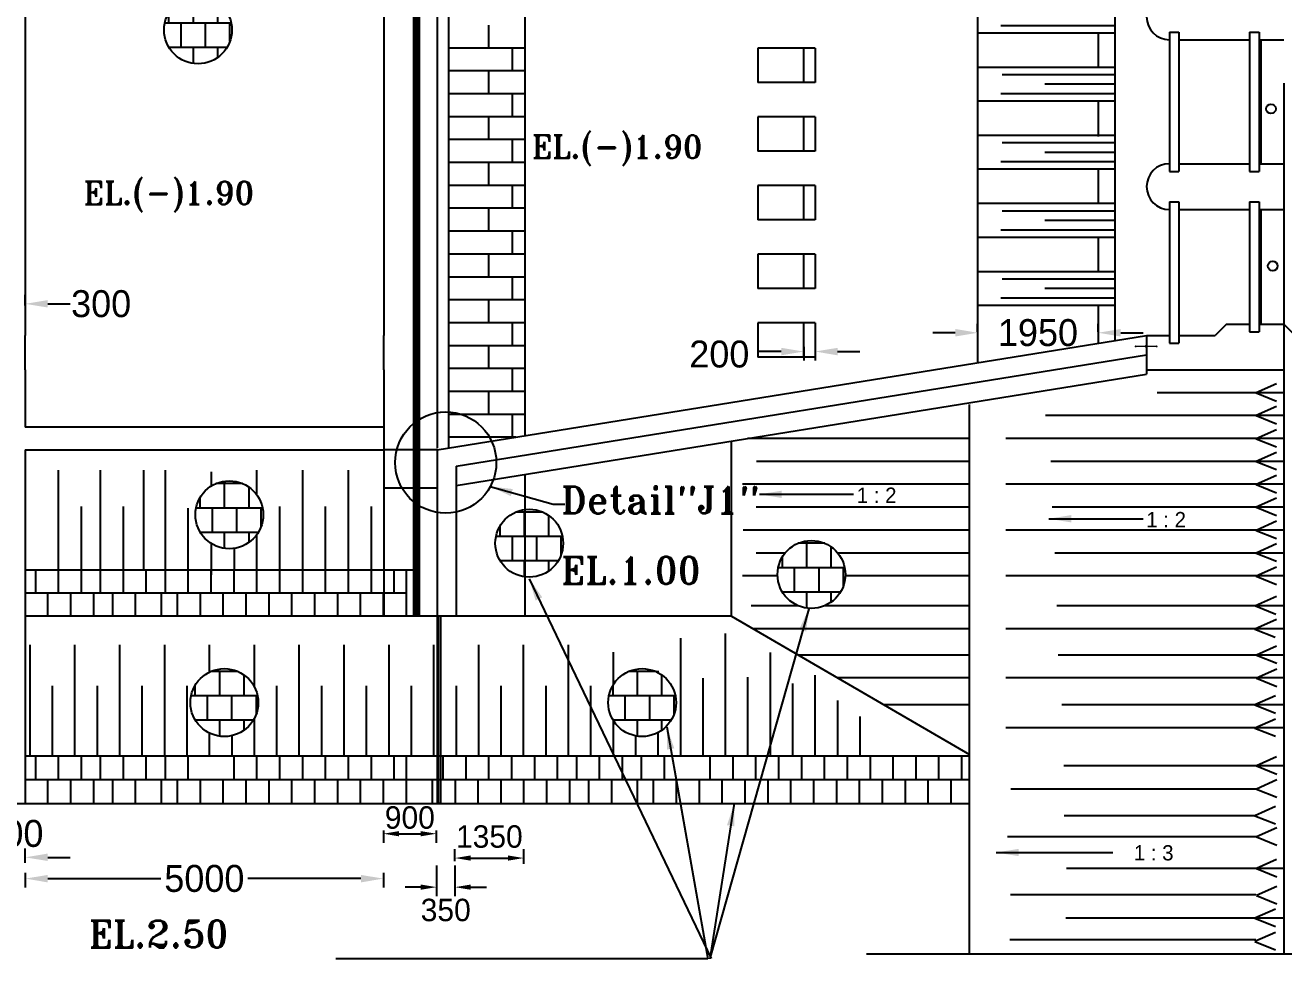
# Model space of a CAD drawing. Extents: x -377620 to 406987, y -326460 to -226264.
# Drawn here: x -94843 to -80816, y -253946 to -243549 of the extents above; entities that cross this region are included whole.
import ezdxf

# ---------------------------------------------------------------- set-up
doc = ezdxf.new("R2010")
doc.units = 0
doc.header["$LTSCALE"] = 300
doc.header["$MEASUREMENT"] = 0
doc.layers.get('0').update_dxf_attribs({"linetype": 'CONTINUOUS'})
doc.layers.get('DEFPOINTS').update_dxf_attribs({"linetype": 'CONTINUOUS'})
doc.layers.add('LINE', color=7, linetype='CONTINUOUS')
doc.styles.add('BIG', font='ROMANT.SHX')
doc.dimstyles.new('3', dxfattribs={"dimtxt": 225, "dimasz": 350, "dimexe": 100, "dimexo": 25, "dimgap": 9, "dimtad": 0, "dimdec": 0, "dimzin": 0, "dimdsep": 46, "dimtxsty": 'Standard', "dimcen": 0, "dimclrd": 5, "dimclre": 6, "dimclrt": 256, "dimadec": 0, "dimazin": 0, "dimtfac": 1, "dimtdec": 0, "dimtofl": 0, "dimtmove": 2, "dimatfit": 3, "dimfxl": 1, "dimtolj": 1, "dimtzin": 0, "dimarcsym": 0})

# ---------------------------------------------------------------- blocks, each defined once
blk = doc.blocks.new('*D447')
at = {"layer": 'DEFPOINTS', "color": 0}
for p in [(-84228, -246974), (-84228, -246990), (-82884, -246990)]:
    blk.add_point(p, dxfattribs=at)
at = {"layer": 'LINE', "color": 7, "lineweight": -2}
for p, q in [((-84478, -246974), (-84728, -246974)), ((-84228, -246965), (-84228, -246874)), ((-82884, -246965), (-82884, -246874)), ((-82634, -246974), (-82384, -246974))]:
    blk.add_line(p, q, dxfattribs=at)
at = {"layer": 'LINE', "color": 7}
for points in [[(-84478, -246932), (-84478, -247016), (-84228, -246974)], [(-82634, -246932), (-82634, -247016), (-82884, -246974)]]:
    blk.add_solid(points, dxfattribs=at)
at = {"layer": 'LINE', "color": 7, "insert": (-83556, -246974), "char_height": 300, "attachment_point": 5}
blk.add_mtext('\\A1;1950', dxfattribs=at)
blk = doc.blocks.new('*X411')
at = {"color": 0}
for p, q in [((19840, 640), (19840, 912)), ((19924, 960), (20274, 960)), ((20000, 960), (20000, 985)), ((20160, 640), (20160, 960)), ((20480, 640), (20480, 781)), ((19664, 640), (20535, 640)), ((19680, 403), (19680, 640)), ((20000, 320), (20000, 640)), ((20320, 320), (20320, 640)), ((19720, 320), (20479, 320)), ((19840, 190), (19840, 320)), ((20160, 111), (20160, 320))]:
    blk.add_line(p, q, dxfattribs=at)
blk = doc.blocks.new('*D464')
at = {"layer": 'DEFPOINTS', "color": 0}
for p in [(-90053, -252883), (-89287, -252824), (-89287, -252912)]:
    blk.add_point(p, dxfattribs=at)
at = {"layer": 'LINE', "color": 7, "lineweight": -2}
for p, q in [((-90053, -252858), (-90053, -252724)), ((-89287, -252887), (-89287, -252724)), ((-89878, -252824), (-89462, -252824))]:
    blk.add_line(p, q, dxfattribs=at)
at = {"layer": 'LINE', "color": 7}
for points in [[(-89878, -252795), (-89878, -252853), (-90053, -252824)], [(-89462, -252795), (-89462, -252853), (-89287, -252824)]]:
    blk.add_solid(points, dxfattribs=at)
at = {"layer": 'LINE', "color": 7, "insert": (-89670, -252586), "char_height": 250, "attachment_point": 5}
blk.add_mtext('\\A1;1350', dxfattribs=at)
blk = doc.blocks.new('*D465')
at = {"layer": 'DEFPOINTS', "color": 0}
for p in [(-90259, -252883), (-90053, -252883), (-90053, -253148)]:
    blk.add_point(p, dxfattribs=at)
at = {"layer": 'LINE', "color": 7, "lineweight": -2}
for p, q in [((-90259, -252908), (-90259, -253248)), ((-90053, -252908), (-90053, -253248)), ((-90434, -253148), (-90609, -253148)), ((-89878, -253148), (-89703, -253148))]:
    blk.add_line(p, q, dxfattribs=at)
at = {"layer": 'LINE', "color": 7}
for points in [[(-90434, -253119), (-90434, -253177), (-90259, -253148)], [(-89878, -253119), (-89878, -253177), (-90053, -253148)]]:
    blk.add_solid(points, dxfattribs=at)
at = {"layer": 'LINE', "color": 7, "insert": (-90156, -253404), "char_height": 250, "attachment_point": 5}
blk.add_mtext('\\A1;350', dxfattribs=at)
blk = doc.blocks.new('*D466')
at = {"layer": 'DEFPOINTS', "color": 0}
for p in [(-90851, -252494), (-90261, -252494), (-90261, -252553)]:
    blk.add_point(p, dxfattribs=at)
at = {"layer": 'LINE', "color": 7, "lineweight": -2}
for p, q in [((-90851, -252519), (-90851, -252653)), ((-90676, -252553), (-90436, -252553)), ((-90261, -252519), (-90261, -252653))]:
    blk.add_line(p, q, dxfattribs=at)
at = {"layer": 'LINE', "color": 7}
for points in [[(-90676, -252524), (-90676, -252582), (-90851, -252553)], [(-90436, -252524), (-90436, -252582), (-90261, -252553)]]:
    blk.add_solid(points, dxfattribs=at)
at = {"layer": 'LINE', "color": 7, "insert": (-90556, -252374), "char_height": 250, "attachment_point": 5}
blk.add_mtext('\\A1;900', dxfattribs=at)
blk = doc.blocks.new('*D467')
at = {"layer": 'DEFPOINTS', "color": 0}
for p in [(-94841, -252965), (-90851, -252965), (-90851, -253053)]:
    blk.add_point(p, dxfattribs=at)
at = {"layer": 'LINE', "color": 7, "lineweight": -2}
for p, q in [((-94841, -252990), (-94841, -253153)), ((-90851, -252990), (-90851, -253153)), ((-94591, -253053), (-93330, -253053)), ((-91101, -253053), (-92362, -253053))]:
    blk.add_line(p, q, dxfattribs=at)
at = {"layer": 'LINE', "color": 7}
for points in [[(-94591, -253012), (-94591, -253095), (-94841, -253053)], [(-91101, -253012), (-91101, -253095), (-90851, -253053)]]:
    blk.add_solid(points, dxfattribs=at)
at = {"layer": 'LINE', "color": 7, "insert": (-92846, -253053), "char_height": 300, "attachment_point": 5}
blk.add_mtext('\\A1;5000', dxfattribs=at)
blk = doc.blocks.new('*D468')
at = {"layer": 'DEFPOINTS', "color": 0}
for p in [(-94841, -252816), (-95107, -252904), (-94841, -252904)]:
    blk.add_point(p, dxfattribs=at)
at = {"layer": 'LINE', "color": 7, "lineweight": -2}
for p, q in [((-95107, -252879), (-95107, -252716)), ((-94841, -252879), (-94841, -252716)), ((-95357, -252816), (-95607, -252816)), ((-94591, -252816), (-94341, -252816))]:
    blk.add_line(p, q, dxfattribs=at)
at = {"layer": 'LINE', "color": 7}
for points in [[(-95357, -252774), (-95357, -252857), (-95107, -252816)], [(-94591, -252774), (-94591, -252857), (-94841, -252816)]]:
    blk.add_solid(points, dxfattribs=at)
at = {"layer": 'LINE', "color": 7, "insert": (-94974, -252552), "char_height": 300, "attachment_point": 5}
blk.add_mtext('\\A1;300', dxfattribs=at)
blk = doc.blocks.new('*X408')
at = {"color": 0}
for p, q in [((19840, 640), (19840, 912)), ((19924, 960), (20274, 960)), ((20000, 960), (20000, 985)), ((20160, 640), (20160, 960)), ((20480, 640), (20480, 781)), ((19664, 640), (20535, 640)), ((19680, 403), (19680, 640)), ((20000, 320), (20000, 640)), ((20320, 320), (20320, 640)), ((19720, 320), (20479, 320)), ((19840, 190), (19840, 320)), ((20160, 111), (20160, 320))]:
    blk.add_line(p, q, dxfattribs=at)
blk = doc.blocks.new('*X399')
at = {"color": 0}
for p, q in [((19840, 640), (19840, 912)), ((19924, 960), (20274, 960)), ((20000, 960), (20000, 985)), ((20160, 640), (20160, 960)), ((20480, 640), (20480, 781)), ((19664, 640), (20535, 640)), ((19680, 403), (19680, 640)), ((20000, 320), (20000, 640)), ((20320, 320), (20320, 640)), ((19720, 320), (20479, 320)), ((19840, 190), (19840, 320)), ((20160, 111), (20160, 320))]:
    blk.add_line(p, q, dxfattribs=at)
blk = doc.blocks.new('*X398')
at = {"color": 0}
for p, q in [((19840, 640), (19840, 912)), ((19924, 960), (20274, 960)), ((20000, 960), (20000, 985)), ((20160, 640), (20160, 960)), ((20480, 640), (20480, 781)), ((19664, 640), (20535, 640)), ((19680, 403), (19680, 640)), ((20000, 320), (20000, 640)), ((20320, 320), (20320, 640)), ((19720, 320), (20479, 320)), ((19840, 190), (19840, 320)), ((20160, 111), (20160, 320))]:
    blk.add_line(p, q, dxfattribs=at)
blk = doc.blocks.new('*X397')
at = {"color": 0}
for p, q in [((19840, 640), (19840, 912)), ((19924, 960), (20274, 960)), ((20000, 960), (20000, 985)), ((20160, 640), (20160, 960)), ((20480, 640), (20480, 781)), ((19664, 640), (20535, 640)), ((19680, 403), (19680, 640)), ((20000, 320), (20000, 640)), ((20320, 320), (20320, 640)), ((19720, 320), (20479, 320)), ((19840, 190), (19840, 320)), ((20160, 111), (20160, 320))]:
    blk.add_line(p, q, dxfattribs=at)
blk = doc.blocks.new('*D478')
at = {"layer": 'DEFPOINTS', "color": 0}
for p in [(-86167, -247107), (-86040, -247107), (-86040, -247183)]:
    blk.add_point(p, dxfattribs=at)
at = {"layer": 'LINE', "color": 7, "lineweight": -2}
for p, q in [((-86167, -247132), (-86167, -247283)), ((-86040, -247132), (-86040, -247283)), ((-86417, -247183), (-86667, -247183)), ((-85790, -247183), (-85540, -247183))]:
    blk.add_line(p, q, dxfattribs=at)
at = {"layer": 'LINE', "color": 7}
for points in [[(-86417, -247142), (-86417, -247225), (-86167, -247183)], [(-85790, -247142), (-85790, -247225), (-86040, -247183)]]:
    blk.add_solid(points, dxfattribs=at)
at = {"layer": 'LINE', "color": 7, "insert": (-87107, -247213), "char_height": 300, "attachment_point": 5}
blk.add_mtext('\\A1;200', dxfattribs=at)
blk = doc.blocks.new('*D483')
at = {"layer": 'DEFPOINTS', "color": 0}
for p in [(-95096, -246652), (-95096, -246696), (-94841, -246696)]:
    blk.add_point(p, dxfattribs=at)
at = {"layer": 'LINE', "color": 7, "lineweight": -2}
for p, q in [((-95096, -246671), (-95096, -246552)), ((-94841, -246671), (-94841, -246552)), ((-95346, -246652), (-95596, -246652)), ((-94591, -246652), (-94341, -246652))]:
    blk.add_line(p, q, dxfattribs=at)
at = {"layer": 'LINE', "color": 7}
for points in [[(-95346, -246610), (-95346, -246693), (-95096, -246652)], [(-94591, -246610), (-94591, -246693), (-94841, -246652)]]:
    blk.add_solid(points, dxfattribs=at)
at = {"layer": 'LINE', "color": 7, "insert": (-93996, -246652), "char_height": 300, "attachment_point": 5}
blk.add_mtext('\\A1;300', dxfattribs=at)

msp = doc.modelspace()

# ---------------------------------------------------------------- linework, layer by layer
at = {"layer": 'LINE', "color": 7}
for p, q in [((-94841.0643, -242910), (-94841.0643, -244194)), ((-90846.0643, -242910), (-90846.0643, -244194)), ((-90251.3871, -242910), (-90251.3871, -244194)), ((-90123.8871, -242910), (-90123.8871, -244194)), ((-89273.8871, -242910), (-89273.8871, -244194)), ((-84228.3318, -242910), (-84228.3318, -247307.9675)), ((-82698.3318, -242910), (-82698.3318, -247061.1933)), ((-89679.9966, -243549.3283), (-89679.9966, -243803.0734)), ((-84228.3318, -243633.124), (-82698.3318, -243633.124)), ((-83970, -243551.187), (-82698.3318, -243551.187)), ((-82883.7069, -243633.124), (-82883.7069, -244015.624)), ((-82091.0643, -243625.126), (-82091.0643, -244194)), ((-82091.0643, -243625.126), (-81984.8143, -243625.126)), ((-81984.8143, -243625.126), (-81984.8143, -244194)), ((-81198.5643, -243625.126), (-81198.5643, -244194)), ((-81198.5643, -243625.126), (-81092.3143, -243625.126)), ((-81092.3143, -243625.126), (-81092.3143, -244194)), ((-81984.8143, -243710.126), (-81198.5643, -243710.126)), ((-81092.3143, -243710.126), (-80816.0643, -243710.126)), ((-81071.0643, -243710.126), (-81071.0643, -244194)), ((-89273.8871, -243803.0734), (-90123.8871, -243803.0734)), ((-89415.3067, -243803.0734), (-89415.3067, -244058.0734)), ((-86039.6371, -243804.7292), (-86677.1371, -243804.7292)), ((-86677.1371, -243804.7292), (-86677.1371, -244187.2292)), ((-86167.1371, -243804.7292), (-86167.1371, -244187.2292)), ((-86039.6371, -243804.7292), (-86039.6371, -244187.2292)), ((-89273.8871, -244058.0734), (-90123.8871, -244058.0734)), ((-89273.8871, -244058.0734), (-90123.8871, -244058.0734)), ((-89679.9966, -244059.3283), (-89679.9966, -244313.0734)), ((-84228.3318, -244015.624), (-82698.3318, -244015.624)), ((-94841.0643, -244194), (-94841.0643, -247004.376)), ((-90846.0643, -244194), (-90846.0643, -247004.376)), ((-90251.3871, -244194), (-90251.3871, -248258.2852)), ((-90123.8871, -244194), (-90123.8871, -248258.2852)), ((-89273.8871, -244194), (-89273.8871, -248117.3234)), ((-86039.6371, -244187.2292), (-86677.1371, -244187.2292)), ((-83955, -244098.5611), (-82698.3318, -244098.5611)), ((-83480, -244203.5611), (-82698.3318, -244203.5611)), ((-82091.0643, -244194), (-82091.0643, -245176.626)), ((-81984.8143, -244194), (-81984.8143, -245176.626)), ((-81198.5643, -244194), (-81198.5643, -245176.626)), ((-81092.3143, -244194), (-81092.3143, -245176.626)), ((-81071.0643, -244194), (-81071.0643, -245091.626)), ((-80816.0643, -244194), (-80816.0643, -253894.8573)), ((-89273.8871, -244313.0734), (-90123.8871, -244313.0734)), ((-89415.3067, -244313.0734), (-89415.3067, -244568.0734)), ((-83970, -244309.5611), (-82698.3318, -244309.5611)), ((-84228.3318, -244391.4981), (-82698.3318, -244391.4981)), ((-82883.7069, -244404.75), (-82883.7069, -244787.25)), ((-89273.8871, -244568.0734), (-90123.8871, -244568.0734)), ((-89273.8871, -244568.0734), (-90123.8871, -244568.0734)), ((-89273.8871, -244568.0734), (-90123.8871, -244568.0734)), ((-89679.9966, -244569.3283), (-89679.9966, -244823.0734)), ((-86039.6371, -244569.7292), (-86677.1371, -244569.7292)), ((-86677.1371, -244569.7292), (-86677.1371, -244952.2292)), ((-86167.1371, -244569.7292), (-86167.1371, -244952.2292)), ((-86039.6371, -244569.7292), (-86039.6371, -244952.2292)), ((-89273.8871, -244823.0734), (-90123.8871, -244823.0734)), ((-89415.3067, -244823.0734), (-89415.3067, -245078.0734)), ((-84228.3318, -244773.9981), (-82698.3318, -244773.9981)), ((-83955, -244856.9351), (-82698.3318, -244856.9351)), ((-86039.6371, -244952.2292), (-86677.1371, -244952.2292)), ((-83480, -244961.9351), (-82698.3318, -244961.9351)), ((-89273.8871, -245078.0734), (-90123.8871, -245078.0734)), ((-89273.8871, -245078.0734), (-90123.8871, -245078.0734)), ((-89273.8871, -245078.0734), (-90123.8871, -245078.0734)), ((-89679.9966, -245079.3283), (-89679.9966, -245333.0734)), ((-84228.3318, -245149.8721), (-82698.3318, -245149.8721)), ((-83970, -245067.9351), (-82698.3318, -245067.9351)), ((-82883.7069, -245149.8721), (-82883.7069, -245532.3721)), ((-82091.0643, -245176.626), (-81984.8143, -245176.626)), ((-81984.8143, -245091.626), (-81198.5643, -245091.626)), ((-81198.5643, -245176.626), (-81092.3143, -245176.626)), ((-81092.3143, -245091.626), (-80816.0643, -245091.626)), ((-89273.8871, -245333.0734), (-90123.8871, -245333.0734)), ((-89415.3067, -245333.0734), (-89415.3067, -245588.0734)), ((-86039.6371, -245334.7292), (-86677.1371, -245334.7292)), ((-86677.1371, -245334.7292), (-86677.1371, -245717.2292)), ((-86167.1371, -245334.7292), (-86167.1371, -245717.2292)), ((-86039.6371, -245334.7292), (-86039.6371, -245717.2292)), ((-89273.8871, -245588.0734), (-90123.8871, -245588.0734)), ((-89273.8871, -245588.0734), (-90123.8871, -245588.0734)), ((-89273.8871, -245588.0734), (-90123.8871, -245588.0734)), ((-89679.9966, -245589.3283), (-89679.9966, -245843.0734)), ((-84228.3318, -245532.3721), (-82698.3318, -245532.3721)), ((-82091.0643, -245516.626), (-81984.8143, -245516.626)), ((-82091.0643, -245516.626), (-82091.0643, -247089.376)), ((-81984.8143, -245516.626), (-81984.8143, -247089.376)), ((-81984.8143, -245601.626), (-81198.5643, -245601.626)), ((-81198.5643, -245516.626), (-81092.3143, -245516.626)), ((-81198.5643, -245516.626), (-81198.5643, -246961.876)), ((-81092.3143, -245516.626), (-81092.3143, -246961.876)), ((-81092.3143, -245601.626), (-80816.0643, -245601.626)), ((-81071.0643, -245601.626), (-81071.0643, -246876.876)), ((-86039.6371, -245717.2292), (-86677.1371, -245717.2292)), ((-83955, -245615.3092), (-82698.3318, -245615.3092)), ((-83480, -245720.3092), (-82698.3318, -245720.3092)), ((-89273.8871, -245843.0734), (-90123.8871, -245843.0734)), ((-89415.3067, -245843.0734), (-89415.3067, -246098.0734)), ((-83970, -245826.3092), (-82698.3318, -245826.3092)), ((-84228.3318, -245908.2462), (-82698.3318, -245908.2462)), ((-82883.7069, -245908.2462), (-82883.7069, -246290.7462)), ((-89273.8871, -246098.0734), (-90123.8871, -246098.0734)), ((-89273.8871, -246098.0734), (-90123.8871, -246098.0734)), ((-89273.8871, -246098.0734), (-90123.8871, -246098.0734)), ((-89679.9966, -246099.3283), (-89679.9966, -246353.0734)), ((-86039.6371, -246099.7292), (-86677.1371, -246099.7292)), ((-86677.1371, -246099.7292), (-86677.1371, -246482.2292)), ((-86167.1371, -246099.7292), (-86167.1371, -246482.2292)), ((-86039.6371, -246099.7292), (-86039.6371, -246482.2292)), ((-84228.3318, -246290.7462), (-82698.3318, -246290.7462)), ((-89273.8871, -246353.0734), (-90123.8871, -246353.0734)), ((-89415.3067, -246353.0734), (-89415.3067, -246608.0734)), ((-84228.3318, -246335.5), (-84228.3318, -247307.9675)), ((-83955, -246373.6832), (-82698.3318, -246373.6832)), ((-82698.3318, -246335.5), (-82698.3318, -247061.1933)), ((-86039.6371, -246482.2292), (-86677.1371, -246482.2292)), ((-83970, -246584.6832), (-82698.3318, -246584.6832)), ((-83480, -246478.6832), (-82698.3318, -246478.6832)), ((-80816.0643, -246489.376), (-80816.0643, -247386.876)), ((-89273.8871, -246608.0734), (-90123.8871, -246608.0734)), ((-89273.8871, -246608.0734), (-90123.8871, -246608.0734)), ((-89273.8871, -246608.0734), (-90123.8871, -246608.0734)), ((-89679.9966, -246609.3283), (-89679.9966, -246863.0734)), ((-84228.3318, -246666.6202), (-82698.3318, -246666.6202)), ((-82883.7069, -246666.6202), (-82883.7069, -247082.25)), ((-89273.8871, -246863.0734), (-90123.8871, -246863.0734)), ((-89415.3067, -246863.0734), (-89415.3067, -247118.0734)), ((-86039.6371, -246864.7292), (-86677.1371, -246864.7292)), ((-86677.1371, -246864.7292), (-86677.1371, -247247.2292)), ((-86167.1371, -246864.7292), (-86167.1371, -247247.2292)), ((-86039.6371, -246864.7292), (-86039.6371, -247247.2292)), ((-94841.0643, -247386.876), (-94841.0643, -247004.376)), ((-90846.0643, -247386.876), (-90846.0643, -247004.376)), ((-90251.0643, -248279.376), (-82346.0643, -247004.376)), ((-82346.0643, -247004.376), (-82346.0643, -247434.8686)), ((-82346.0643, -247004.376), (-82091.0643, -247004.376)), ((-82346.0643, -247004.376), (-82091.0643, -247004.376)), ((-81984.8143, -247004.376), (-81581.0643, -247004.376)), ((-81984.8143, -247004.376), (-81581.0643, -247004.376)), ((-81453.5643, -246876.876), (-81581.0643, -247004.376)), ((-81453.5643, -246876.876), (-81198.5643, -246876.876)), ((-81198.5643, -246961.876), (-81092.3143, -246961.876)), ((-81092.3143, -246876.876), (-80816.0643, -246876.876)), ((-80816.0643, -246876.876), (-80603.5643, -247089.376)), ((-89273.8871, -247118.0734), (-90123.8871, -247118.0734)), ((-89273.8871, -247118.0734), (-90123.8871, -247118.0734)), ((-89273.8871, -247118.0734), (-90123.8871, -247118.0734)), ((-89679.9966, -247119.3283), (-89679.9966, -247373.0734)), ((-82091.0643, -247089.376), (-81984.8143, -247089.376)), ((-90038.5643, -248460.3481), (-82346.0643, -247219.6223)), ((-86039.6371, -247247.2292), (-86677.1371, -247247.2292)), ((-94841.0643, -247386.876), (-94841.0643, -248024.376)), ((-90846.0643, -247386.876), (-90846.0643, -248279.376)), ((-90846.0643, -247386.876), (-90846.0643, -248402.6918)), ((-89273.8871, -247373.0734), (-90123.8871, -247373.0734)), ((-89415.3067, -247373.0734), (-89415.3067, -247628.0734)), ((-82346.0643, -247386.876), (-80809.8032, -247386.876)), ((-90038.5643, -248675.5944), (-82346.0643, -247434.8686)), ((-80896.9592, -247543.6202), (-81125.4424, -247644.6826)), ((-89273.8871, -247628.0734), (-90123.8871, -247628.0734)), ((-89273.8871, -247628.0734), (-90123.8871, -247628.0734)), ((-89273.8871, -247628.0734), (-90123.8871, -247628.0734)), ((-89679.9966, -247629.3283), (-89679.9966, -247883.0734)), ((-80827.3675, -247641.876), (-82226.0645, -247641.876)), ((-81125.4424, -247644.6826), (-80896.9592, -247736.0133)), ((-84319.5643, -253894.8573), (-84319.5643, -247773.2289)), ((-80896.9592, -247795.8135), (-81125.4424, -247896.876)), ((-89273.8871, -247883.0734), (-90123.8871, -247883.0734)), ((-89415.3067, -247883.0734), (-89415.3067, -248138.0734)), ((-80827.3675, -247896.876), (-83471.5691, -247896.876)), ((-82346.0643, -247896.876), (-82977.6867, -247896.876)), ((-81125.4424, -247896.876), (-80896.9592, -247988.2066)), ((-90846.0643, -248024.376), (-94841.0643, -248024.376)), ((-80896.9592, -248053.6202), (-81125.4424, -248154.6826)), ((-89374.9881, -248138.0734), (-90123.8871, -248138.0734)), ((-86969.5691, -250128.5596), (-86969.5691, -248180.5951)), ((-84319.5643, -248151.876), (-86791.5101, -248151.876)), ((-80827.3675, -248151.876), (-83913.5691, -248151.876)), ((-81125.4424, -248154.6826), (-80896.9592, -248246.0133)), ((-94841.0643, -248279.376), (-90846.0643, -248279.376)), ((-94841.0643, -248279.376), (-94841.0643, -252215.7147)), ((-90251.0643, -248279.376), (-90846.0643, -248279.376)), ((-90846.0643, -248402.6918), (-90846.0643, -250128.5596)), ((-90251.0643, -248279.376), (-90251.0643, -252215.7147)), ((-84319.5643, -248406.876), (-86691.5691, -248406.876)), ((-80827.3675, -248406.876), (-83411.5691, -248406.876)), ((-80896.9592, -248305.8135), (-81125.4424, -248406.876)), ((-81125.4424, -248406.876), (-80896.9592, -248498.2066)), ((-94469.6204, -249614.3995), (-94469.6204, -248504.5104)), ((-94002.1204, -249614.3995), (-94002.1204, -248504.5104)), ((-93518.902, -249614.3995), (-93518.902, -248504.5104)), ((-93279.6204, -249614.3995), (-93279.6204, -248504.5104)), ((-92769.6204, -248522.376), (-92769.6204, -248681.5822)), ((-92259.6204, -248782.9488), (-92259.6204, -248504.5104)), ((-91749.6204, -249614.3995), (-91749.6204, -248504.5104)), ((-91239.6204, -249614.3995), (-91239.6204, -248504.5104)), ((-90038.5643, -248459.5541), (-90038.5643, -250122.8544)), ((-89273.5643, -248552.2073), (-89273.5643, -250128.5596)), ((-84319.5643, -248661.876), (-86850.5691, -248661.876)), ((-80827.3675, -248661.876), (-83913.5691, -248661.876)), ((-80896.9592, -248563.6202), (-81125.4424, -248664.6826)), ((-81125.4424, -248664.6826), (-80896.9592, -248756.0133)), ((-90251.0643, -248704.376), (-90846.0643, -248704.376)), ((-80896.9592, -248815.8135), (-81125.4424, -248916.876)), ((-94214.6204, -249614.3995), (-94214.6204, -248909.4015)), ((-93747.1204, -249614.3995), (-93747.1204, -248909.4015)), ((-93024.6204, -249614.3995), (-93024.6204, -248927.376)), ((-92004.6204, -249614.3995), (-92004.6204, -248909.4015)), ((-91494.6204, -249614.3995), (-91494.6204, -248909.4015)), ((-90984.6204, -249614.3995), (-90984.6204, -248909.4015)), ((-90474.6204, -250064.376), (-90474.6204, -248909.4015)), ((-84319.5643, -248916.876), (-86697.5691, -248916.876)), ((-80827.3675, -248916.876), (-83396.5691, -248916.876)), ((-81125.4424, -248916.876), (-80896.9592, -249008.2066)), ((-80896.9592, -249073.6202), (-81125.4424, -249174.6826)), ((-92259.6204, -249614.3995), (-92259.6204, -249219.4459)), ((-84319.5643, -249171.876), (-86839.5691, -249171.876)), ((-80827.3675, -249171.876), (-83913.5691, -249171.876)), ((-81125.4424, -249174.6826), (-80896.9592, -249266.0133)), ((-92769.6204, -249320.8125), (-92769.6204, -249670.1121)), ((-92514.6204, -249375.2537), (-92514.6204, -249623.0536)), ((-80896.9592, -249325.8135), (-81125.4424, -249426.876)), ((-86372.8027, -249426.876), (-86697.5691, -249426.876)), ((-84319.5643, -249426.876), (-85787.9194, -249426.876)), ((-80827.3675, -249426.876), (-83366.5691, -249426.876)), ((-81125.4424, -249426.876), (-80896.9592, -249518.2066)), ((-94841.0643, -249614.3995), (-90481.1798, -249614.3995)), ((-94724.6204, -249873.5596), (-94724.6204, -249618.5596)), ((-94469.6204, -249873.5596), (-94469.6204, -249618.5596)), ((-94214.6204, -249873.5596), (-94214.6204, -249618.5596)), ((-94002.1204, -249873.5596), (-94002.1204, -249618.5596)), ((-93747.1204, -249873.5596), (-93747.1204, -249618.5596)), ((-93493.0649, -249873.5596), (-93493.0649, -249618.5596)), ((-93279.6204, -249873.5596), (-93279.6204, -249618.5596)), ((-93024.6204, -249873.5596), (-93024.6204, -249618.5596)), ((-92769.6204, -249873.5596), (-92769.6204, -249618.5596)), ((-92514.6204, -249873.5596), (-92514.6204, -249618.5596)), ((-92259.6204, -249873.5596), (-92259.6204, -249618.5596)), ((-92004.6204, -249873.5596), (-92004.6204, -249618.5596)), ((-91749.6204, -249873.5596), (-91749.6204, -249618.5596)), ((-91494.6204, -249873.5596), (-91494.6204, -249618.5596)), ((-91239.6204, -249873.5596), (-91239.6204, -249618.5596)), ((-90984.6204, -249873.5596), (-90984.6204, -249618.5596)), ((-90729.6204, -249873.5596), (-90729.6204, -249618.5596)), ((-90594.4448, -250128.5596), (-90594.4448, -249614.3995)), ((-90474.6204, -249873.5596), (-90474.6204, -249618.5596)), ((-80896.9592, -249583.6202), (-81125.4424, -249684.6826)), ((-86457.8899, -249681.876), (-86850.5691, -249681.876)), ((-84319.5643, -249681.876), (-85702.8322, -249681.876)), ((-80827.3675, -249681.876), (-83913.5691, -249681.876)), ((-81125.4424, -249684.6826), (-80896.9592, -249776.0133)), ((-90594.4448, -249873.0122), (-94841.0643, -249873.0122)), ((-94589.4448, -250128.5596), (-94589.4448, -249873.5596)), ((-94334.4448, -250128.5596), (-94334.4448, -249873.5596)), ((-94079.4448, -250128.5596), (-94079.4448, -249873.5596)), ((-93866.9448, -250128.5596), (-93866.9448, -249873.5596)), ((-93611.9448, -250128.5596), (-93611.9448, -249873.5596)), ((-93324.5638, -250128.5596), (-93324.5638, -249873.5596)), ((-93144.4448, -250128.5596), (-93144.4448, -249873.5596)), ((-92889.4448, -250128.5596), (-92889.4448, -249873.5596)), ((-92634.4448, -250128.5596), (-92634.4448, -249873.5596)), ((-92379.4448, -250128.5596), (-92379.4448, -249873.5596)), ((-92124.4448, -250128.5596), (-92124.4448, -249873.5596)), ((-91869.4448, -250128.5596), (-91869.4448, -249873.5596)), ((-91614.4448, -250128.5596), (-91614.4448, -249873.5596)), ((-91359.4448, -250128.5596), (-91359.4448, -249873.5596)), ((-91104.4448, -250128.5596), (-91104.4448, -249873.5596)), ((-90849.4448, -250128.5596), (-90849.4448, -249873.5596)), ((-80896.9592, -249911.365), (-81133.1081, -250015.8181)), ((-86223.5712, -250015.8181), (-86752.5691, -250015.8181)), ((-84319.5643, -250015.8181), (-85937.1509, -250015.8181)), ((-80827.3675, -250015.8181), (-83347.5691, -250015.8181)), ((-81133.1081, -250015.8181), (-80904.6249, -250107.1487)), ((-94841.0643, -250128.5596), (-94841.0643, -251687.0468)), ((-86969.5691, -250128.5596), (-94841.0643, -250128.5596)), ((-90238.6011, -250124.7956), (-90238.6011, -252212.8568)), ((-90211.0743, -252212.8568), (-90211.0743, -250124.7956)), ((-86969.5691, -250128.5596), (-84319.5643, -251670.5844)), ((-80896.9592, -250166.3939), (-81139.388, -250273.6248)), ((-87541.3956, -250374.2289), (-87541.3956, -251681.7538)), ((-87041.3956, -250323.2289), (-87041.3956, -251681.7538)), ((-84319.5643, -250270.8181), (-86725.0947, -250270.8181)), ((-80827.3675, -250270.8181), (-83913.5691, -250270.8181)), ((-81139.388, -250273.6248), (-80910.9048, -250364.9554)), ((-94791.3956, -250447.7707), (-94791.3956, -251681.7538)), ((-94291.3956, -250447.7707), (-94291.3956, -251681.7538)), ((-93791.3956, -250447.7707), (-93791.3956, -251681.7538)), ((-93291.3956, -250447.7707), (-93291.3956, -251681.7538)), ((-92791.3956, -250447.7707), (-92791.3956, -250754.3665)), ((-92291.3956, -250447.7707), (-92291.3956, -250911.2571)), ((-91791.3956, -250447.7707), (-91791.3956, -251681.7538)), ((-91291.3956, -250447.7707), (-91291.3956, -251681.7538)), ((-90791.3956, -250447.7707), (-90791.3956, -251681.7538)), ((-90291.3956, -250447.7707), (-90291.3956, -251681.7538)), ((-89791.3956, -250447.7707), (-89791.3956, -251681.7538)), ((-89291.3956, -250447.7707), (-89291.3956, -251681.7538)), ((-88791.3956, -250447.7707), (-88791.3956, -251681.7538)), ((-80896.9592, -250463.971), (-81122.3626, -250563.6712)), ((-88291.3956, -250532.1934), (-88291.3956, -250898.9095)), ((-86541.3956, -250534.2289), (-86541.3956, -251681.7538)), ((-84319.5643, -250563.6712), (-86221.8198, -250563.6712)), ((-80827.3675, -250563.6712), (-83331.5691, -250563.6712)), ((-81122.3626, -250563.6712), (-80893.8794, -250655.0019)), ((-87791.3956, -250737.5706), (-87791.3956, -250757.9759)), ((-86041.3956, -250787.2289), (-86041.3956, -251681.7538)), ((-80892.3684, -250720.4155), (-81120.8516, -250821.4779)), ((-94541.3956, -250904.8014), (-94541.3956, -251681.7538)), ((-94041.3956, -250904.8014), (-94041.3956, -251681.7538)), ((-93541.3956, -250904.8014), (-93541.3956, -251681.7538)), ((-93041.3956, -250904.8014), (-93041.3956, -251681.7538)), ((-92041.3956, -250904.8014), (-92041.3956, -251681.7538)), ((-91541.3956, -250904.8014), (-91541.3956, -251681.7538)), ((-91041.3956, -250904.8014), (-91041.3956, -251681.7538)), ((-90541.3956, -250904.8014), (-90541.3956, -251681.7538)), ((-90041.3956, -250904.8014), (-90041.3956, -251681.7538)), ((-89541.3956, -250904.8014), (-89541.3956, -251681.7538)), ((-89041.3956, -250904.8014), (-89041.3956, -251681.7538)), ((-88541.3956, -250904.8014), (-88541.3956, -251681.7538)), ((-87291.3956, -250820.2289), (-87291.3956, -251681.7538)), ((-86791.3956, -250811.2289), (-86791.3956, -251681.7538)), ((-86291.3956, -250879.2289), (-86291.3956, -251681.7538)), ((-84319.5643, -250818.6712), (-85783.5965, -250818.6712)), ((-80827.3675, -250818.6712), (-83913.5691, -250818.6712)), ((-81120.8516, -250821.4779), (-80892.3684, -250912.8085)), ((-85791.3956, -251071.2289), (-85791.3956, -251681.7538)), ((-80908.9124, -251017.6863), (-81137.3956, -251118.7488)), ((-84319.5643, -251118.7488), (-85267.9064, -251118.7488)), ((-80827.3675, -251118.7488), (-83290.5691, -251118.7488)), ((-81137.3956, -251118.7488), (-80908.9124, -251210.0794)), ((-92291.3956, -251273.8965), (-92291.3956, -251681.7538)), ((-88291.3956, -251286.2441), (-88291.3956, -251681.7538)), ((-85541.3956, -251248.2289), (-85541.3956, -251681.7538)), ((-80908.9124, -251275.493), (-81137.3956, -251376.5554)), ((-92791.3956, -251430.7871), (-92791.3956, -251681.7538)), ((-92541.3956, -251461.5368), (-92541.3956, -251681.7538)), ((-88041.3956, -251463.0257), (-88041.3956, -251681.7538)), ((-87791.3956, -251427.1777), (-87791.3956, -251681.7538)), ((-82346.0643, -251373.7488), (-83913.5691, -251373.7488)), ((-80827.3675, -251373.7488), (-83913.5691, -251373.7488)), ((-81137.3956, -251376.5554), (-80908.9124, -251467.8861)), ((-94841.0643, -251687.0468), (-84319.5643, -251687.0468)), ((-94724.6204, -251953.0288), (-94724.6204, -251698.0288)), ((-94469.6204, -251953.0288), (-94469.6204, -251698.0288)), ((-94214.6204, -251953.0288), (-94214.6204, -251698.0288)), ((-94002.1204, -251953.0288), (-94002.1204, -251698.0288)), ((-93747.1204, -251953.0288), (-93747.1204, -251698.0288)), ((-93493.0649, -251953.0288), (-93493.0649, -251698.0288)), ((-93279.6204, -251953.0288), (-93279.6204, -251698.0288)), ((-93024.6204, -251953.0288), (-93024.6204, -251698.0288)), ((-92514.6204, -251953.0288), (-92514.6204, -251698.0288)), ((-92259.6204, -251953.0288), (-92259.6204, -251698.0288)), ((-92004.6204, -251953.0288), (-92004.6204, -251698.0288)), ((-91749.6204, -251953.0288), (-91749.6204, -251698.0288)), ((-91494.6204, -251953.0288), (-91494.6204, -251698.0288)), ((-91239.6204, -251953.0288), (-91239.6204, -251698.0288)), ((-90984.6204, -251953.0288), (-90984.6204, -251698.0288)), ((-90729.6204, -251953.0288), (-90729.6204, -251698.0288)), ((-90594.4448, -252208.0288), (-90594.4448, -251687.0468)), ((-90183.9961, -251953.0288), (-90183.9961, -251698.0288)), ((-89928.9961, -251953.0288), (-89928.9961, -251698.0288)), ((-89673.9961, -251953.0288), (-89673.9961, -251698.0288)), ((-89418.9961, -251953.0288), (-89418.9961, -251698.0288)), ((-89163.9961, -251953.0288), (-89163.9961, -251698.0288)), ((-88908.9961, -251953.0288), (-88908.9961, -251698.0288)), ((-88696.4961, -251953.0288), (-88696.4961, -251698.0288)), ((-88441.4961, -251953.0288), (-88441.4961, -251698.0288)), ((-88187.4406, -251953.0288), (-88187.4406, -251698.0288)), ((-87973.9961, -251953.0288), (-87973.9961, -251698.0288)), ((-87718.9961, -251953.0288), (-87718.9961, -251698.0288)), ((-87208.9961, -251953.0288), (-87208.9961, -251698.0288)), ((-86953.9961, -251953.0288), (-86953.9961, -251698.0288)), ((-86698.9961, -251953.0288), (-86698.9961, -251698.0288)), ((-86443.9961, -251953.0288), (-86443.9961, -251698.0288)), ((-86188.9961, -251953.0288), (-86188.9961, -251698.0288)), ((-85933.9961, -251953.0288), (-85933.9961, -251687.0468)), ((-85678.9961, -251953.0288), (-85678.9961, -251687.0468)), ((-85423.9961, -251953.0288), (-85423.9961, -251687.0468)), ((-85168.9961, -251953.0288), (-85168.9961, -251687.0468)), ((-84913.9961, -251956.8718), (-84913.9961, -251690.8898)), ((-84658.9961, -251956.8718), (-84658.9961, -251690.8898)), ((-84403.9961, -251953.0288), (-84403.9961, -251687.0468)), ((-80896.9592, -251697.9542), (-81122.3626, -251797.6544)), ((-80827.3675, -251797.6544), (-83269.5691, -251797.6544)), ((-81122.3626, -251797.6544), (-80893.8794, -251888.985)), ((-84319.5643, -251952.4814), (-94841.0643, -251952.4814)), ((-94589.4448, -252208.0288), (-94589.4448, -251953.0288)), ((-94334.4448, -252208.0288), (-94334.4448, -251953.0288)), ((-94079.4448, -252208.0288), (-94079.4448, -251953.0288)), ((-93866.9448, -252208.0288), (-93866.9448, -251953.0288)), ((-93611.9448, -252208.0288), (-93611.9448, -251953.0288)), ((-93324.5638, -252208.0288), (-93324.5638, -251953.0288)), ((-93144.4448, -252208.0288), (-93144.4448, -251953.0288)), ((-92889.4448, -252208.0288), (-92889.4448, -251953.0288)), ((-92634.4448, -252208.0288), (-92634.4448, -251953.0288)), ((-92379.4448, -252208.0288), (-92379.4448, -251953.0288)), ((-92124.4448, -252208.0288), (-92124.4448, -251953.0288)), ((-91869.4448, -252208.0288), (-91869.4448, -251953.0288)), ((-91614.4448, -252208.0288), (-91614.4448, -251953.0288)), ((-91359.4448, -252208.0288), (-91359.4448, -251953.0288)), ((-91104.4448, -252208.0288), (-91104.4448, -251953.0288)), ((-90849.4448, -252208.0288), (-90849.4448, -251953.0288)), ((-90303.8205, -252208.0288), (-90303.8205, -251953.0288)), ((-90048.8205, -252208.0288), (-90048.8205, -251953.0288)), ((-89793.8205, -252208.0288), (-89793.8205, -251953.0288)), ((-89538.8205, -252208.0288), (-89538.8205, -251953.0288)), ((-89283.8205, -252208.0288), (-89283.8205, -251953.0288)), ((-89028.8205, -252208.0288), (-89028.8205, -251953.0288)), ((-88773.8205, -252208.0288), (-88773.8205, -251953.0288)), ((-88561.3205, -252208.0288), (-88561.3205, -251953.0288)), ((-88306.3205, -252208.0288), (-88306.3205, -251953.0288)), ((-88018.9395, -252208.0288), (-88018.9395, -251953.0288)), ((-87838.8205, -252208.0288), (-87838.8205, -251953.0288)), ((-87583.8205, -252208.0288), (-87583.8205, -251953.0288)), ((-87328.8205, -252208.0288), (-87328.8205, -251953.0288)), ((-87073.8205, -252208.0288), (-87073.8205, -251953.0288)), ((-86818.8205, -252208.0288), (-86818.8205, -251953.0288)), ((-86563.8205, -252208.0288), (-86563.8205, -251953.0288)), ((-86308.8205, -252208.0288), (-86308.8205, -251953.0288)), ((-86053.8205, -252208.0288), (-86053.8205, -251953.0288)), ((-85798.8205, -252215.7147), (-85798.8205, -251953.0288)), ((-85543.8205, -252215.7147), (-85543.8205, -251953.0288)), ((-85288.8205, -252215.7147), (-85288.8205, -251953.0288)), ((-85033.8205, -252215.7147), (-85033.8205, -251953.0288)), ((-84778.8205, -252219.5577), (-84778.8205, -251956.8718)), ((-84523.8205, -252219.5577), (-84523.8205, -251956.8718)), ((-81120.8516, -252055.461), (-83859.2183, -252055.461)), ((-80892.3684, -251954.3986), (-81120.8516, -252055.461)), ((-81120.8516, -252055.461), (-80892.3684, -252146.7917)), ((-99119.2598, -252215.7147), (-84319.5643, -252215.7147)), ((-90238.6011, -252212.8568), (-90211.0743, -252212.8568)), ((-80908.9124, -252251.6694), (-81137.3956, -252352.7319)), ((-81137.3956, -252352.7319), (-83264.5691, -252352.7319)), ((-81137.3956, -252352.7319), (-80908.9124, -252444.0625)), ((-81120.6612, -252588.2684), (-83894.8181, -252588.2684)), ((-80892.178, -252487.2059), (-81120.6612, -252588.2684)), ((-81120.6612, -252588.2684), (-80892.178, -252679.599)), ((-80896.9592, -252840.5311), (-81122.3626, -252940.2313)), ((-80827.3675, -252940.2313), (-83238.5691, -252940.2313)), ((-81122.3626, -252940.2313), (-80893.8794, -253031.562)), ((-80892.3684, -253141.5159), (-81120.8516, -253242.5784)), ((-81129.4122, -253233.79), (-83861.5691, -253233.79)), ((-81120.8516, -253242.5784), (-80892.3684, -253333.909)), ((-80908.9124, -253394.2464), (-81137.3956, -253495.3089)), ((-80827.3675, -253495.3089), (-83246.5691, -253495.3089)), ((-81137.3956, -253495.3089), (-80908.9124, -253586.6395)), ((-81129.4122, -253736.5239), (-83869.5691, -253736.5239)), ((-80908.9124, -253652.0531), (-81137.3956, -253753.1155)), ((-81137.3956, -253753.1155), (-80908.9124, -253844.4462)), ((-79256.863, -253894.8573), (-85465.2801, -253894.8573))]:
    msp.add_line(p, q, dxfattribs=at)
for points, const_width in [([(-90481.1798, -238673.4424), (-90481.1798, -244194)], 85), ([(-90481.1798, -244194), (-90481.1798, -250128.5596)], 85), ([(-82461.0272, -247126.3383), (-82350.5272, -247126.3383), (-82240.0272, -247126.3383)], 13.6)]:
    msp.add_lwpolyline(points, dxfattribs=dict(at, const_width=const_width))
for points, const_width in [([(-82472.5323, -247126.1628, 1), (-82461.9073, -247126.1628, 1)], 10.625), ([(-82358.5437, -247126.1628, 1), (-82342.3937, -247126.1628, 1)], 16.15), ([(-82239.0301, -247126.1628, 1), (-82228.4051, -247126.1628, 1)], 10.625)]:
    msp.add_lwpolyline(points, format="xyb", close=True, dxfattribs=dict(at, const_width=const_width))
for centre, radius in [((-92916.6101, -243601.1948), 377.8562), ((-80959.6248, -244480.3095), 53.2954), ((-80939.6248, -246230.3095), 53.2954), ((-90156, -248419.5), 563.663), ((-92568.0727, -249001.1974), 377.8562), ((-89225.5024, -249317.6856), 377.8562), ((-86080.361, -249666.1523), 377.8562), ((-92622.9049, -251092.5768), 377.8562), ((-87966.9448, -251092.5768), 377.8562)]:
    msp.add_circle(centre, radius, dxfattribs=at)
for centre in [(-82091.0643, -243455.126), (-82091.0643, -245346.626)]:
    msp.add_arc(centre, 255, 90, 270, dxfattribs=at)

# ---------------------------------------------------------------- block references
at = {"layer": 'LINE', "color": 7, "xscale": -0.8499999999985448, "yscale": 0.8499999999767169, "zscale": 0.85}
for name, p in [('*X411', (-75832.302, -244069.7959)), ('*X408', (-75483.7645, -249469.7985)), ('*X411', (-72141.1942, -249786.2867)), ('*X399', (-68996.0529, -250134.7534)), ('*X397', (-75538.5967, -251561.1779)), ('*X398', (-70882.6367, -251561.1779))]:
    msp.add_blockref(name, p, dxfattribs=at)

# ---------------------------------------------------------------- texts
at = {"layer": 'LINE', "color": 7, "style": 'BIG'}
for s, height, p in [('EL.(-)1.90', 255, (-89197.1541, -245029.9585)), ('EL.(-)1.90', 255, (-94193.1541, -245544.3345)), ('Detail"J1"', 300, (-88869.3824, -248986.9711)), ('EL.1.00', 300, (-88870.3824, -249770.9711)), ('EL.2.50', 300, (-94133.708, -253818.6597))]:
    msp.add_text(s, height=height, dxfattribs=at).set_placement(p)
at = {"layer": 'LINE', "color": 7}
for s, p in [('1 : 2', (-85574.9782, -248868.1395)), ('1 : 2', (-82348.9782, -249140.1395)), ('1 : 3', (-82487.1808, -252850.4706))]:
    msp.add_text(s, height=170, dxfattribs=at).set_placement(p)

# ---------------------------------------------------------------- dimensions: what is measured, and where the dimension line sits
for base, p1, p2, text, override, picture, middle in [((-95096.0643, -246651.6532), (-94841.0643, -246695.9466), (-95096.0643, -246695.9466), '300', {"dimtxt": 300, "dimasz": 250, "dimclrd": 7, "dimclre": 7, "dimclrt": 7}, '*D483', (-93995.7861, -246651.6532)), ((-86039.6371, -247183.2573), (-86167.1371, -247107.0134), (-86039.6371, -247107.0134), '200', {"dimtxt": 300, "dimasz": 250, "dimclrd": 7, "dimclre": 7, "dimclrt": 7}, '*D478', (-87107, -247213.376)), ((-90261.4015, -252553.1902), (-90850.9586, -252494.3469), (-90261.4015, -252494.3469), '900', {"dimtxt": 250, "dimasz": 175, "dimclrd": 7, "dimclre": 7, "dimclrt": 7}, '*D466', (-90556.18, -252374)), ((-90052.9284, -253147.7489), (-90259.2733, -252882.9538), (-90052.9284, -252882.9538), '350', {"dimtxt": 250, "dimasz": 175, "dimclrd": 7, "dimclre": 7, "dimclrt": 7}, '*D465', (-90156.1008, -253404))]:
    dim = msp.add_linear_dim(base=base, p1=p1, p2=p2, text=text, dimstyle='3', override=override, dxfattribs=at)
    dim.commit()
    dim.dimension.update_dxf_attribs({"geometry": picture, "text_midpoint": middle, "dimtype": 160})
for base, p1, p2, text, override, picture, middle in [((-84228.3318, -246973.9721), (-82883.7069, -246990.3122), (-84228.3318, -246990.3122), '1950', {"dimtxt": 300, "dimasz": 250, "dimclrd": 7, "dimclre": 7, "dimclrt": 7}, '*D447', (-83556.0194, -246973.9721)), ((-94841.2165, -252815.7978), (-95106.517, -252904.0629), (-94841.2165, -252904.0629), '300', {"dimtxt": 300, "dimasz": 250, "dimclrd": 7, "dimclre": 7, "dimclrt": 7}, '*D468', (-94973.8667, -252552.2978)), ((-89286.5042, -252824.1103), (-90052.9284, -252882.9538), (-89286.5042, -252912.3754), '1350', {"dimtxt": 250, "dimasz": 175, "dimclrd": 7, "dimclre": 7, "dimclrt": 7}, '*D464', (-89669.7163, -252585.6103)), ((-90850.9586, -253053.3588), (-94841.0643, -252965.0938), (-90850.9586, -252965.0938), '5000', {"dimtxt": 300, "dimasz": 250, "dimclrd": 7, "dimclre": 7, "dimclrt": 7}, '*D467', (-92846.0114, -253053.3588))]:
    dim = msp.add_linear_dim(base=base, p1=p1, p2=p2, text=text, dimstyle='3', override=override, dxfattribs=at)
    dim.commit()
    dim.dimension.update_dxf_attribs({"geometry": picture, "text_midpoint": middle})

# ---------------------------------------------------------------- leaders
for points in [[(-89660, -248686.5), (-88960, -248882.5), (-88830, -248882.5)], [(-86660.7928, -248773.376), (-85610, -248773.376)], [(-83434.7928, -249045.376), (-82384, -249045.376)], [(-89225.594, -249713.005), (-87196.8914, -253943.4688)], [(-86110, -250049.5), (-87210.4475, -253926.0027)], [(-87692.8969, -251363.1109), (-87233.7496, -253946.1013), (-91382.0493, -253946.1013)], [(-86941.5649, -252217.1642), (-87212.8791, -253946.1013)], [(-84020.0291, -252762.2056), (-82723.0036, -252762.2056)]]:
    msp.add_leader(points, dimstyle='3', override={"dimtxt": 300, "dimasz": 250, "dimclrd": 7, "dimclre": 7, "dimclrt": 7}, dxfattribs=at)

doc.saveas('drawing.dxf')
